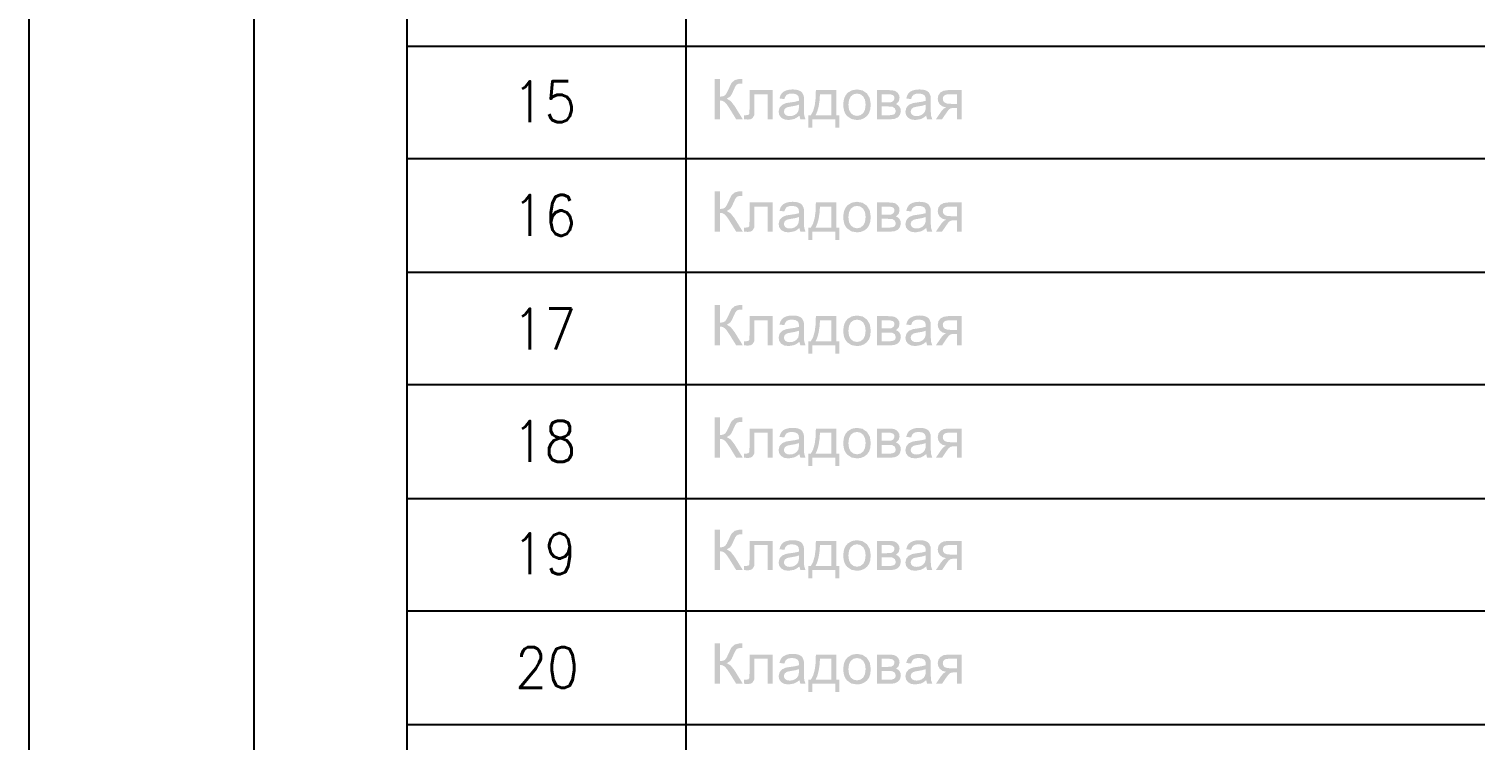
# Model space of a CAD drawing. Header units: millimetres. Extents: x 0 to 420, y 0 to 297.
# Drawn here: x 0.21 to 45.41, y 154.45 to 176.69 of the extents above; entities that cross this region are included whole.
import ezdxf

# ---------------------------------------------------------------- set-up
doc = ezdxf.new("R2010")
doc.units = ezdxf.units.MM
doc.layers.get('0').update_dxf_attribs({"linetype": 'CONTINUOUS'})
doc.styles.get("Standard").update_dxf_attribs({"font": 'STANDARD'})

msp = doc.modelspace()

# ---------------------------------------------------------------- hatches: boundary and pattern name
at = {"true_color": 0x0000fb}
for points in [[(21.644241, 175.125834), (21.811259, 175.125834), (21.811259, 174.572965), (21.908687, 174.583851), (21.972214, 174.617062), (22.025131, 174.692303), (22.091277, 174.830382), (22.138819, 174.936215), (22.177266, 175.005669), (22.27428, 175.091658), (22.413186, 175.126385), (22.486636, 175.125971), (22.51461, 175.124731), (22.51461, 174.980313), (22.480986, 174.980864), (22.447362, 174.981966), (22.377564, 174.972113), (22.328851, 174.94283), (22.286338, 174.882059), (22.238451, 174.777465), (22.179265, 174.646827), (22.130413, 174.575721), (22.025682, 174.509024), (22.14695, 174.435781), (22.266563, 174.283577), (22.526737, 173.862999), (22.31948, 173.862999), (22.108364, 174.205855), (22.028094, 174.325745), (21.962292, 174.400985), (21.895251, 174.440673), (21.811259, 174.453902), (21.811259, 173.862999), (21.644241, 173.862999)], [(22.734991, 174.777465), (23.455429, 174.777465), (23.455429, 173.862999), (23.301089, 173.862999), (23.301089, 174.649584), (22.890433, 174.649584), (22.890433, 174.193728), (22.887677, 174.061437), (22.87996, 173.983715), (22.822634, 173.89497), (22.765996, 173.866444), (22.688688, 173.856936), (22.564114, 173.864102), (22.564114, 173.993086), (22.631913, 173.993086), (22.700264, 174.003008), (22.727825, 174.034427), (22.733061, 174.080316), (22.734991, 174.174987)], [(21.644241, 171.612167), (21.811259, 171.612167), (21.811259, 171.059298), (21.908687, 171.070184), (21.972214, 171.103395), (22.025131, 171.178636), (22.091277, 171.316715), (22.138819, 171.422549), (22.177266, 171.492002), (22.27428, 171.577992), (22.413186, 171.612718), (22.486636, 171.612305), (22.51461, 171.611064), (22.51461, 171.466646), (22.480986, 171.467197), (22.447362, 171.4683), (22.377564, 171.458447), (22.328851, 171.429163), (22.286338, 171.368392), (22.238451, 171.263799), (22.179265, 171.133161), (22.130413, 171.062054), (22.025682, 170.995357), (22.14695, 170.922114), (22.266563, 170.76991), (22.526737, 170.349333), (22.31948, 170.349333), (22.108364, 170.692189), (22.028094, 170.812078), (21.962292, 170.887319), (21.895251, 170.927006), (21.811259, 170.940235), (21.811259, 170.349333), (21.644241, 170.349333)], [(22.734991, 171.263799), (23.455429, 171.263799), (23.455429, 170.349333), (23.301089, 170.349333), (23.301089, 171.135917), (22.890433, 171.135917), (22.890433, 170.680062), (22.887677, 170.54777), (22.87996, 170.470049), (22.822634, 170.381303), (22.765996, 170.352778), (22.688688, 170.343269), (22.564114, 170.350435), (22.564114, 170.479419), (22.631913, 170.479419), (22.700264, 170.489341), (22.727825, 170.520761), (22.733061, 170.566649), (22.734991, 170.66132)], [(21.644241, 168.056167), (21.811259, 168.056167), (21.811259, 167.503298), (21.908687, 167.514184), (21.972214, 167.547395), (22.025131, 167.622636), (22.091277, 167.760715), (22.138819, 167.866549), (22.177266, 167.936002), (22.27428, 168.021992), (22.413186, 168.056718), (22.486636, 168.056305), (22.51461, 168.055064), (22.51461, 167.910646), (22.480986, 167.911197), (22.447362, 167.9123), (22.377564, 167.902447), (22.328851, 167.873163), (22.286338, 167.812392), (22.238451, 167.707799), (22.179265, 167.577161), (22.130413, 167.506054), (22.025682, 167.439357), (22.14695, 167.366114), (22.266563, 167.21391), (22.526737, 166.793333), (22.31948, 166.793333), (22.108364, 167.136189), (22.028094, 167.256078), (21.962292, 167.331319), (21.895251, 167.371006), (21.811259, 167.384235), (21.811259, 166.793333), (21.644241, 166.793333)], [(22.734991, 167.707799), (23.455429, 167.707799), (23.455429, 166.793333), (23.301089, 166.793333), (23.301089, 167.579917), (22.890433, 167.579917), (22.890433, 167.124062), (22.887677, 166.99177), (22.87996, 166.914049), (22.822634, 166.825303), (22.765996, 166.796778), (22.688688, 166.787269), (22.564114, 166.794435), (22.564114, 166.923419), (22.631913, 166.923419), (22.700264, 166.933341), (22.727825, 166.964761), (22.733061, 167.010649), (22.734991, 167.105321)], [(21.644241, 164.5425), (21.811259, 164.5425), (21.811259, 163.989631), (21.908687, 164.000518), (21.972214, 164.033729), (22.025131, 164.108969), (22.091277, 164.247049), (22.138819, 164.352882), (22.177266, 164.422335), (22.27428, 164.508325), (22.413186, 164.543051), (22.486636, 164.542638), (22.51461, 164.541398), (22.51461, 164.396979), (22.480986, 164.397531), (22.447362, 164.398633), (22.377564, 164.38878), (22.328851, 164.359497), (22.286338, 164.298725), (22.238451, 164.194132), (22.179265, 164.063494), (22.130413, 163.992387), (22.025682, 163.92569), (22.14695, 163.852448), (22.266563, 163.700243), (22.526737, 163.279666), (22.31948, 163.279666), (22.108364, 163.622522), (22.028094, 163.742411), (21.962292, 163.817652), (21.895251, 163.85734), (21.811259, 163.870569), (21.811259, 163.279666), (21.644241, 163.279666)], [(22.734991, 164.194132), (23.455429, 164.194132), (23.455429, 163.279666), (23.301089, 163.279666), (23.301089, 164.06625), (22.890433, 164.06625), (22.890433, 163.610395), (22.887677, 163.478104), (22.87996, 163.400382), (22.822634, 163.311636), (22.765996, 163.283111), (22.688688, 163.273603), (22.564114, 163.280768), (22.564114, 163.409753), (22.631913, 163.409753), (22.700264, 163.419675), (22.727825, 163.451094), (22.733061, 163.496983), (22.734991, 163.591654)], [(21.644241, 161.028834), (21.811259, 161.028834), (21.811259, 160.475965), (21.908687, 160.486851), (21.972214, 160.520062), (22.025131, 160.595303), (22.091277, 160.733382), (22.138819, 160.839216), (22.177266, 160.908669), (22.27428, 160.994658), (22.413186, 161.029385), (22.486636, 161.028971), (22.51461, 161.027731), (22.51461, 160.883313), (22.480986, 160.883864), (22.447362, 160.884966), (22.377564, 160.875113), (22.328851, 160.84583), (22.286338, 160.785059), (22.238451, 160.680466), (22.179265, 160.549827), (22.130413, 160.478721), (22.025682, 160.412024), (22.14695, 160.338781), (22.266563, 160.186577), (22.526737, 159.765999), (22.31948, 159.765999), (22.108364, 160.108855), (22.028094, 160.228745), (21.962292, 160.303985), (21.895251, 160.343673), (21.811259, 160.356902), (21.811259, 159.765999), (21.644241, 159.765999)], [(22.734991, 160.680466), (23.455429, 160.680466), (23.455429, 159.765999), (23.301089, 159.765999), (23.301089, 160.552584), (22.890433, 160.552584), (22.890433, 160.096729), (22.887677, 159.964437), (22.87996, 159.886716), (22.822634, 159.79797), (22.765996, 159.769444), (22.688688, 159.759936), (22.564114, 159.767102), (22.564114, 159.896086), (22.631913, 159.896086), (22.700264, 159.906008), (22.727825, 159.937427), (22.733061, 159.983316), (22.734991, 160.077987)], [(21.644241, 157.472834), (21.811259, 157.472834), (21.811259, 156.919965), (21.908687, 156.930851), (21.972214, 156.964062), (22.025131, 157.039303), (22.091277, 157.177382), (22.138819, 157.283216), (22.177266, 157.352669), (22.27428, 157.438658), (22.413186, 157.473385), (22.486636, 157.472971), (22.51461, 157.471731), (22.51461, 157.327313), (22.480986, 157.327864), (22.447362, 157.328966), (22.377564, 157.319113), (22.328851, 157.28983), (22.286338, 157.229059), (22.238451, 157.124466), (22.179265, 156.993828), (22.130413, 156.922721), (22.025682, 156.856024), (22.14695, 156.782781), (22.266563, 156.630577), (22.526737, 156.209999), (22.31948, 156.209999), (22.108364, 156.552855), (22.028094, 156.672745), (21.962292, 156.747985), (21.895251, 156.787673), (21.811259, 156.800902), (21.811259, 156.209999), (21.644241, 156.209999)], [(22.734991, 157.124466), (23.455429, 157.124466), (23.455429, 156.209999), (23.301089, 156.209999), (23.301089, 156.996584), (22.890433, 156.996584), (22.890433, 156.540729), (22.887677, 156.408437), (22.87996, 156.330716), (22.822634, 156.24197), (22.765996, 156.213444), (22.688688, 156.203936), (22.564114, 156.211102), (22.564114, 156.340086), (22.631913, 156.340086), (22.700264, 156.350008), (22.727825, 156.381427), (22.733061, 156.427316), (22.734991, 156.521987)]]:
    msp.add_hatch(color=0, dxfattribs=at).paths.add_polyline_path(points, flags=0)
h = msp.add_hatch(color=0, dxfattribs=at)
h.paths.add_polyline_path([(24.294273, 173.975998), (24.209661, 173.913229), (24.128357, 173.87237), (23.95748, 173.842053), (23.82388, 173.860381), (23.725419, 173.915916), (23.664923, 173.999838), (23.644941, 174.104432), (23.675258, 174.226801), (23.755184, 174.316098), (23.867081, 174.36681), (23.924201, 174.378386), (24.004885, 174.389961), (24.167356, 174.414421), (24.281044, 174.443429), (24.282146, 174.484219), (24.271053, 174.564559), (24.238049, 174.617613), (24.164117, 174.656818), (24.06166, 174.669978), (23.966162, 174.660194), (23.899603, 174.631393), (23.854472, 174.578477), (23.822984, 174.495794), (23.6714, 174.516741), (23.698685, 174.604797), (23.739199, 174.673837), (23.797008, 174.726685), (23.8759, 174.76589), (23.972639, 174.790212), (24.08426, 174.798412), (24.190093, 174.791453), (24.274429, 174.770851), (24.337681, 174.739432), (24.381916, 174.701398), (24.430423, 174.596116), (24.436142, 174.540374), (24.43814, 174.4528), (24.43814, 174.246094), (24.43876, 174.147797), (24.440621, 174.069498), (24.443721, 174.011147), (24.448062, 173.972691), (24.487198, 173.862999), (24.325141, 173.862999)], flags=0)
h.paths.add_polyline_path([(24.281044, 174.322162), (24.175624, 174.290053), (24.028036, 174.263733), (23.946456, 174.24885), (23.892988, 174.232314), (23.831803, 174.182153), (23.810306, 174.10829), (23.82195, 174.051584), (23.857159, 174.005213), (23.914623, 173.974207), (23.994412, 173.963872), (24.079023, 173.973518), (24.153713, 174.003008), (24.214071, 174.049241), (24.256239, 174.109944), (24.274843, 174.175263), (24.281044, 174.265386)], flags=0)
h = msp.add_hatch(color=0, dxfattribs=at)
h.paths.add_polyline_path([(24.809445, 174.777465), (25.44665, 174.777465), (25.44665, 173.99033), (25.545869, 173.99033), (25.545869, 173.603928), (25.418538, 173.603928), (25.418538, 173.862999), (24.698099, 173.862999), (24.698099, 173.603928), (24.570769, 173.603928), (24.570769, 173.99033), (24.652349, 173.99033), (24.723559, 174.122622), (24.773478, 174.297908), (24.802107, 174.516189)], flags=0)
h.paths.add_polyline_path([(24.938429, 174.649584), (24.923331, 174.441233), (24.895366, 174.261872), (24.854481, 174.111554), (24.800625, 173.99033), (25.29231, 173.99033), (25.29231, 174.649584)], flags=0)
h = msp.add_hatch(color=0, dxfattribs=at)
h.paths.add_polyline_path([(25.66703, 174.320508), (25.675832, 174.439252), (25.702308, 174.541614), (25.74656, 174.627544), (25.808693, 174.696988), (25.939262, 174.772918), (26.095876, 174.798412), (26.267373, 174.767406), (26.404556, 174.674388), (26.494129, 174.527145), (26.52417, 174.333186), (26.510941, 174.175263), (26.471253, 174.055373), (26.406072, 173.965663), (26.316913, 173.898277), (26.211149, 173.856109), (26.095876, 173.842053), (25.922312, 173.872714), (25.785542, 173.964974), (25.733538, 174.033394), (25.69652, 174.115456), (25.674386, 174.211161)], flags=0)
h.paths.add_polyline_path([(25.826331, 174.320508), (25.845417, 174.16665), (25.90295, 174.057027), (25.989284, 173.99157), (26.095876, 173.969935), (26.201778, 173.991846), (26.28825, 174.057578), (26.345576, 174.168373), (26.364869, 174.325469), (26.345507, 174.474366), (26.287699, 174.582335), (26.200882, 174.648068), (26.095876, 174.669978), (25.989284, 174.648137), (25.90295, 174.582886), (25.845417, 174.473608)], flags=0)
h = msp.add_hatch(color=0, dxfattribs=at)
h.paths.add_polyline_path([(26.715779, 174.777465), (27.072966, 174.777465), (27.18755, 174.771815), (27.268648, 174.755417), (27.328317, 174.72448), (27.378891, 174.674939), (27.413617, 174.610516), (27.425193, 174.534931), (27.398183, 174.420278), (27.316603, 174.339249), (27.375446, 174.308312), (27.423539, 174.258772), (27.455785, 174.194142), (27.466534, 174.118763), (27.438766, 174.005351), (27.373378, 173.925838), (27.26975, 173.878709), (27.128088, 173.862999), (26.715779, 173.862999)], flags=0)
h.paths.add_polyline_path([(26.87067, 174.392717), (27.036035, 174.392717), (27.11913, 174.395198), (27.171634, 174.402639), (27.238331, 174.444531), (27.267545, 174.520048), (27.254729, 174.581233), (27.216282, 174.62092), (27.146829, 174.64228), (27.040996, 174.649584), (26.87067, 174.649584)], flags=0)
h.paths.add_polyline_path([(26.87067, 173.99033), (27.07462, 173.99033), (27.185483, 173.99784), (27.255418, 174.020647), (27.292694, 174.062401), (27.307233, 174.12648), (27.278569, 174.20806), (27.204707, 174.255465), (27.145038, 174.262906), (27.058083, 174.265386), (26.87067, 174.265386)], flags=0)
h = msp.add_hatch(color=0, dxfattribs=at)
h.paths.add_polyline_path([(28.256907, 173.975998), (28.172295, 173.913229), (28.090991, 173.87237), (27.920114, 173.842053), (27.786513, 173.860381), (27.688053, 173.915916), (27.627557, 173.999838), (27.607575, 174.104432), (27.637892, 174.226801), (27.717818, 174.316098), (27.829715, 174.36681), (27.886835, 174.378386), (27.967519, 174.389961), (28.129989, 174.414421), (28.243678, 174.443429), (28.24478, 174.484219), (28.233687, 174.564559), (28.200683, 174.617613), (28.126751, 174.656818), (28.024294, 174.669978), (27.928796, 174.660194), (27.862237, 174.631393), (27.817106, 174.578477), (27.785618, 174.495794), (27.634034, 174.516741), (27.661319, 174.604797), (27.701833, 174.673837), (27.759642, 174.726685), (27.838534, 174.76589), (27.935273, 174.790212), (28.046894, 174.798412), (28.152727, 174.791453), (28.237063, 174.770851), (28.300315, 174.739432), (28.34455, 174.701398), (28.393057, 174.596116), (28.398776, 174.540374), (28.400774, 174.4528), (28.400774, 174.246094), (28.401394, 174.147797), (28.403254, 174.069498), (28.406355, 174.011147), (28.410696, 173.972691), (28.449832, 173.862999), (28.287775, 173.862999)], flags=0)
h.paths.add_polyline_path([(28.243678, 174.322162), (28.138258, 174.290053), (27.99067, 174.263733), (27.90909, 174.24885), (27.855622, 174.232314), (27.794437, 174.182153), (27.77294, 174.10829), (27.784584, 174.051584), (27.819793, 174.005213), (27.877257, 173.974207), (27.957046, 173.963872), (28.041657, 173.973518), (28.116347, 174.003008), (28.176705, 174.049241), (28.218873, 174.109944), (28.237476, 174.175263), (28.243678, 174.265386)], flags=0)
h = msp.add_hatch(color=0, dxfattribs=at)
h.paths.add_polyline_path([(29.369596, 174.777465), (29.369596, 173.862999), (29.215807, 173.862999), (29.215807, 174.219636), (29.125959, 174.219636), (29.054508, 174.214261), (29.00414, 174.198138), (28.9546, 174.153765), (28.887283, 174.06309), (28.752235, 173.862999), (28.559861, 173.862999), (28.72743, 174.109393), (28.803498, 174.197449), (28.879566, 174.236723), (28.764224, 174.269521), (28.682782, 174.332084), (28.634688, 174.415593), (28.618841, 174.510677), (28.639649, 174.618302), (28.702626, 174.703603), (28.805152, 174.758931), (28.945712, 174.777465)], flags=0)
h.paths.add_polyline_path([(29.215807, 174.649584), (28.995321, 174.649584), (28.880944, 174.638559), (28.816176, 174.606037), (28.78641, 174.559391), (28.776489, 174.505716), (28.791096, 174.434196), (28.835469, 174.385), (28.91698, 174.356475), (29.044379, 174.346966), (29.215807, 174.346966)], flags=0)
h = msp.add_hatch(color=0, dxfattribs=at)
h.paths.add_polyline_path([(24.294273, 170.462332), (24.209661, 170.399562), (24.128357, 170.358703), (23.95748, 170.328386), (23.82388, 170.346714), (23.725419, 170.402249), (23.664923, 170.486172), (23.644941, 170.590765), (23.675258, 170.713135), (23.755184, 170.802432), (23.867081, 170.853143), (23.924201, 170.864719), (24.004885, 170.876294), (24.167356, 170.900755), (24.281044, 170.929762), (24.282146, 170.970552), (24.271053, 171.050892), (24.238049, 171.103946), (24.164117, 171.143152), (24.06166, 171.156312), (23.966162, 171.146528), (23.899603, 171.117727), (23.854472, 171.06481), (23.822984, 170.982128), (23.6714, 171.003074), (23.698685, 171.091131), (23.739199, 171.16017), (23.797008, 171.213018), (23.8759, 171.252223), (23.972639, 171.276546), (24.08426, 171.284745), (24.190093, 171.277786), (24.274429, 171.257184), (24.337681, 171.225765), (24.381916, 171.187731), (24.430423, 171.082449), (24.436142, 171.026707), (24.43814, 170.939133), (24.43814, 170.732427), (24.43876, 170.63413), (24.440621, 170.555832), (24.443721, 170.49748), (24.448062, 170.459024), (24.487198, 170.349333), (24.325141, 170.349333)], flags=0)
h.paths.add_polyline_path([(24.281044, 170.808495), (24.175624, 170.776387), (24.028036, 170.750066), (23.946456, 170.735183), (23.892988, 170.718647), (23.831803, 170.668486), (23.810306, 170.594623), (23.82195, 170.537917), (23.857159, 170.491546), (23.914623, 170.46054), (23.994412, 170.450205), (24.079023, 170.459851), (24.153713, 170.489341), (24.214071, 170.535575), (24.256239, 170.596277), (24.274843, 170.661596), (24.281044, 170.75172)], flags=0)
h = msp.add_hatch(color=0, dxfattribs=at)
h.paths.add_polyline_path([(24.809445, 171.263799), (25.44665, 171.263799), (25.44665, 170.476663), (25.545869, 170.476663), (25.545869, 170.090261), (25.418538, 170.090261), (25.418538, 170.349333), (24.698099, 170.349333), (24.698099, 170.090261), (24.570769, 170.090261), (24.570769, 170.476663), (24.652349, 170.476663), (24.723559, 170.608955), (24.773478, 170.784242), (24.802107, 171.002523)], flags=0)
h.paths.add_polyline_path([(24.938429, 171.135917), (24.923331, 170.927566), (24.895366, 170.748206), (24.854481, 170.597888), (24.800625, 170.476663), (25.29231, 170.476663), (25.29231, 171.135917)], flags=0)
h = msp.add_hatch(color=0, dxfattribs=at)
h.paths.add_polyline_path([(25.66703, 170.806841), (25.675832, 170.925585), (25.702308, 171.027948), (25.74656, 171.113877), (25.808693, 171.183321), (25.939262, 171.259251), (26.095876, 171.284745), (26.267373, 171.253739), (26.404556, 171.160722), (26.494129, 171.013478), (26.52417, 170.819519), (26.510941, 170.661596), (26.471253, 170.541707), (26.406072, 170.451996), (26.316913, 170.38461), (26.211149, 170.342442), (26.095876, 170.328386), (25.922312, 170.359048), (25.785542, 170.451307), (25.733538, 170.519727), (25.69652, 170.601789), (25.674386, 170.697494)], flags=0)
h.paths.add_polyline_path([(25.826331, 170.806841), (25.845417, 170.652983), (25.90295, 170.54336), (25.989284, 170.477904), (26.095876, 170.456268), (26.201778, 170.478179), (26.28825, 170.543912), (26.345576, 170.654706), (26.364869, 170.811802), (26.345507, 170.960699), (26.287699, 171.068669), (26.200882, 171.134401), (26.095876, 171.156312), (25.989284, 171.13447), (25.90295, 171.06922), (25.845417, 170.959941)], flags=0)
h = msp.add_hatch(color=0, dxfattribs=at)
h.paths.add_polyline_path([(26.715779, 171.263799), (27.072966, 171.263799), (27.18755, 171.258149), (27.268648, 171.24175), (27.328317, 171.210813), (27.378891, 171.161273), (27.413617, 171.096849), (27.425193, 171.021264), (27.398183, 170.906611), (27.316603, 170.825583), (27.375446, 170.794646), (27.423539, 170.745105), (27.455785, 170.680475), (27.466534, 170.605097), (27.438766, 170.491684), (27.373378, 170.412171), (27.26975, 170.365042), (27.128088, 170.349333), (26.715779, 170.349333)], flags=0)
h.paths.add_polyline_path([(26.87067, 170.879051), (27.036035, 170.879051), (27.11913, 170.881531), (27.171634, 170.888972), (27.238331, 170.930865), (27.267545, 171.006381), (27.254729, 171.067566), (27.216282, 171.107254), (27.146829, 171.128613), (27.040996, 171.135917), (26.87067, 171.135917)], flags=0)
h.paths.add_polyline_path([(26.87067, 170.476663), (27.07462, 170.476663), (27.185483, 170.484174), (27.255418, 170.50698), (27.292694, 170.548735), (27.307233, 170.612814), (27.278569, 170.694393), (27.204707, 170.741798), (27.145038, 170.749239), (27.058083, 170.75172), (26.87067, 170.75172)], flags=0)
h = msp.add_hatch(color=0, dxfattribs=at)
h.paths.add_polyline_path([(28.256907, 170.462332), (28.172295, 170.399562), (28.090991, 170.358703), (27.920114, 170.328386), (27.786513, 170.346714), (27.688053, 170.402249), (27.627557, 170.486172), (27.607575, 170.590765), (27.637892, 170.713135), (27.717818, 170.802432), (27.829715, 170.853143), (27.886835, 170.864719), (27.967519, 170.876294), (28.129989, 170.900755), (28.243678, 170.929762), (28.24478, 170.970552), (28.233687, 171.050892), (28.200683, 171.103946), (28.126751, 171.143152), (28.024294, 171.156312), (27.928796, 171.146528), (27.862237, 171.117727), (27.817106, 171.06481), (27.785618, 170.982128), (27.634034, 171.003074), (27.661319, 171.091131), (27.701833, 171.16017), (27.759642, 171.213018), (27.838534, 171.252223), (27.935273, 171.276546), (28.046894, 171.284745), (28.152727, 171.277786), (28.237063, 171.257184), (28.300315, 171.225765), (28.34455, 171.187731), (28.393057, 171.082449), (28.398776, 171.026707), (28.400774, 170.939133), (28.400774, 170.732427), (28.401394, 170.63413), (28.403254, 170.555832), (28.406355, 170.49748), (28.410696, 170.459024), (28.449832, 170.349333), (28.287775, 170.349333)], flags=0)
h.paths.add_polyline_path([(28.243678, 170.808495), (28.138258, 170.776387), (27.99067, 170.750066), (27.90909, 170.735183), (27.855622, 170.718647), (27.794437, 170.668486), (27.77294, 170.594623), (27.784584, 170.537917), (27.819793, 170.491546), (27.877257, 170.46054), (27.957046, 170.450205), (28.041657, 170.459851), (28.116347, 170.489341), (28.176705, 170.535575), (28.218873, 170.596277), (28.237476, 170.661596), (28.243678, 170.75172)], flags=0)
h = msp.add_hatch(color=0, dxfattribs=at)
h.paths.add_polyline_path([(29.369596, 171.263799), (29.369596, 170.349333), (29.215807, 170.349333), (29.215807, 170.705969), (29.125959, 170.705969), (29.054508, 170.700595), (29.00414, 170.684472), (28.9546, 170.640099), (28.887283, 170.549424), (28.752235, 170.349333), (28.559861, 170.349333), (28.72743, 170.595726), (28.803498, 170.683783), (28.879566, 170.723057), (28.764224, 170.755854), (28.682782, 170.818417), (28.634688, 170.901926), (28.618841, 170.997011), (28.639649, 171.104635), (28.702626, 171.189936), (28.805152, 171.245264), (28.945712, 171.263799)], flags=0)
h.paths.add_polyline_path([(29.215807, 171.135917), (28.995321, 171.135917), (28.880944, 171.124893), (28.816176, 171.092371), (28.78641, 171.045724), (28.776489, 170.99205), (28.791096, 170.920529), (28.835469, 170.871334), (28.91698, 170.842808), (29.044379, 170.8333), (29.215807, 170.8333)], flags=0)
h = msp.add_hatch(color=0, dxfattribs=at)
h.paths.add_polyline_path([(24.294273, 166.906332), (24.209661, 166.843562), (24.128357, 166.802703), (23.95748, 166.772386), (23.82388, 166.790714), (23.725419, 166.846249), (23.664923, 166.930172), (23.644941, 167.034765), (23.675258, 167.157135), (23.755184, 167.246432), (23.867081, 167.297143), (23.924201, 167.308719), (24.004885, 167.320294), (24.167356, 167.344755), (24.281044, 167.373762), (24.282146, 167.414552), (24.271053, 167.494892), (24.238049, 167.547946), (24.164117, 167.587152), (24.06166, 167.600312), (23.966162, 167.590528), (23.899603, 167.561727), (23.854472, 167.50881), (23.822984, 167.426128), (23.6714, 167.447074), (23.698685, 167.535131), (23.739199, 167.60417), (23.797008, 167.657018), (23.8759, 167.696223), (23.972639, 167.720546), (24.08426, 167.728745), (24.190093, 167.721786), (24.274429, 167.701184), (24.337681, 167.669765), (24.381916, 167.631731), (24.430423, 167.526449), (24.436142, 167.470707), (24.43814, 167.383133), (24.43814, 167.176427), (24.43876, 167.07813), (24.440621, 166.999832), (24.443721, 166.94148), (24.448062, 166.903025), (24.487198, 166.793333), (24.325141, 166.793333)], flags=0)
h.paths.add_polyline_path([(24.281044, 167.252495), (24.175624, 167.220387), (24.028036, 167.194066), (23.946456, 167.179183), (23.892988, 167.162647), (23.831803, 167.112486), (23.810306, 167.038623), (23.82195, 166.981917), (23.857159, 166.935546), (23.914623, 166.90454), (23.994412, 166.894205), (24.079023, 166.903851), (24.153713, 166.933341), (24.214071, 166.979575), (24.256239, 167.040277), (24.274843, 167.105596), (24.281044, 167.19572)], flags=0)
h = msp.add_hatch(color=0, dxfattribs=at)
h.paths.add_polyline_path([(24.809445, 167.707799), (25.44665, 167.707799), (25.44665, 166.920663), (25.545869, 166.920663), (25.545869, 166.534261), (25.418538, 166.534261), (25.418538, 166.793333), (24.698099, 166.793333), (24.698099, 166.534261), (24.570769, 166.534261), (24.570769, 166.920663), (24.652349, 166.920663), (24.723559, 167.052955), (24.773478, 167.228242), (24.802107, 167.446523)], flags=0)
h.paths.add_polyline_path([(24.938429, 167.579917), (24.923331, 167.371566), (24.895366, 167.192206), (24.854481, 167.041888), (24.800625, 166.920663), (25.29231, 166.920663), (25.29231, 167.579917)], flags=0)
h = msp.add_hatch(color=0, dxfattribs=at)
h.paths.add_polyline_path([(25.66703, 167.250841), (25.675832, 167.369585), (25.702308, 167.471948), (25.74656, 167.557877), (25.808693, 167.627321), (25.939262, 167.703251), (26.095876, 167.728745), (26.267373, 167.697739), (26.404556, 167.604722), (26.494129, 167.457478), (26.52417, 167.263519), (26.510941, 167.105596), (26.471253, 166.985707), (26.406072, 166.895997), (26.316913, 166.82861), (26.211149, 166.786442), (26.095876, 166.772386), (25.922312, 166.803048), (25.785542, 166.895307), (25.733538, 166.963727), (25.69652, 167.045789), (25.674386, 167.141494)], flags=0)
h.paths.add_polyline_path([(25.826331, 167.250841), (25.845417, 167.096983), (25.90295, 166.98736), (25.989284, 166.921904), (26.095876, 166.900268), (26.201778, 166.922179), (26.28825, 166.987912), (26.345576, 167.098706), (26.364869, 167.255802), (26.345507, 167.404699), (26.287699, 167.512669), (26.200882, 167.578401), (26.095876, 167.600312), (25.989284, 167.57847), (25.90295, 167.51322), (25.845417, 167.403941)], flags=0)
h = msp.add_hatch(color=0, dxfattribs=at)
h.paths.add_polyline_path([(26.715779, 167.707799), (27.072966, 167.707799), (27.18755, 167.702149), (27.268648, 167.68575), (27.328317, 167.654813), (27.378891, 167.605273), (27.413617, 167.540849), (27.425193, 167.465264), (27.398183, 167.350611), (27.316603, 167.269583), (27.375446, 167.238646), (27.423539, 167.189105), (27.455785, 167.124475), (27.466534, 167.049097), (27.438766, 166.935684), (27.373378, 166.856171), (27.26975, 166.809042), (27.128088, 166.793333), (26.715779, 166.793333)], flags=0)
h.paths.add_polyline_path([(26.87067, 167.323051), (27.036035, 167.323051), (27.11913, 167.325531), (27.171634, 167.332972), (27.238331, 167.374865), (27.267545, 167.450381), (27.254729, 167.511566), (27.216282, 167.551254), (27.146829, 167.572613), (27.040996, 167.579917), (26.87067, 167.579917)], flags=0)
h.paths.add_polyline_path([(26.87067, 166.920663), (27.07462, 166.920663), (27.185483, 166.928174), (27.255418, 166.95098), (27.292694, 166.992735), (27.307233, 167.056814), (27.278569, 167.138393), (27.204707, 167.185798), (27.145038, 167.193239), (27.058083, 167.19572), (26.87067, 167.19572)], flags=0)
h = msp.add_hatch(color=0, dxfattribs=at)
h.paths.add_polyline_path([(28.256907, 166.906332), (28.172295, 166.843562), (28.090991, 166.802703), (27.920114, 166.772386), (27.786513, 166.790714), (27.688053, 166.846249), (27.627557, 166.930172), (27.607575, 167.034765), (27.637892, 167.157135), (27.717818, 167.246432), (27.829715, 167.297143), (27.886835, 167.308719), (27.967519, 167.320294), (28.129989, 167.344755), (28.243678, 167.373762), (28.24478, 167.414552), (28.233687, 167.494892), (28.200683, 167.547946), (28.126751, 167.587152), (28.024294, 167.600312), (27.928796, 167.590528), (27.862237, 167.561727), (27.817106, 167.50881), (27.785618, 167.426128), (27.634034, 167.447074), (27.661319, 167.535131), (27.701833, 167.60417), (27.759642, 167.657018), (27.838534, 167.696223), (27.935273, 167.720546), (28.046894, 167.728745), (28.152727, 167.721786), (28.237063, 167.701184), (28.300315, 167.669765), (28.34455, 167.631731), (28.393057, 167.526449), (28.398776, 167.470707), (28.400774, 167.383133), (28.400774, 167.176427), (28.401394, 167.07813), (28.403254, 166.999832), (28.406355, 166.94148), (28.410696, 166.903025), (28.449832, 166.793333), (28.287775, 166.793333)], flags=0)
h.paths.add_polyline_path([(28.243678, 167.252495), (28.138258, 167.220387), (27.99067, 167.194066), (27.90909, 167.179183), (27.855622, 167.162647), (27.794437, 167.112486), (27.77294, 167.038623), (27.784584, 166.981917), (27.819793, 166.935546), (27.877257, 166.90454), (27.957046, 166.894205), (28.041657, 166.903851), (28.116347, 166.933341), (28.176705, 166.979575), (28.218873, 167.040277), (28.237476, 167.105596), (28.243678, 167.19572)], flags=0)
h = msp.add_hatch(color=0, dxfattribs=at)
h.paths.add_polyline_path([(29.369596, 167.707799), (29.369596, 166.793333), (29.215807, 166.793333), (29.215807, 167.149969), (29.125959, 167.149969), (29.054508, 167.144595), (29.00414, 167.128472), (28.9546, 167.084099), (28.887283, 166.993424), (28.752235, 166.793333), (28.559861, 166.793333), (28.72743, 167.039726), (28.803498, 167.127783), (28.879566, 167.167057), (28.764224, 167.199854), (28.682782, 167.262417), (28.634688, 167.345926), (28.618841, 167.441011), (28.639649, 167.548635), (28.702626, 167.633936), (28.805152, 167.689264), (28.945712, 167.707799)], flags=0)
h.paths.add_polyline_path([(29.215807, 167.579917), (28.995321, 167.579917), (28.880944, 167.568893), (28.816176, 167.536371), (28.78641, 167.489724), (28.776489, 167.43605), (28.791096, 167.364529), (28.835469, 167.315334), (28.91698, 167.286808), (29.044379, 167.2773), (29.215807, 167.2773)], flags=0)
h = msp.add_hatch(color=0, dxfattribs=at)
h.paths.add_polyline_path([(24.294273, 163.392665), (24.209661, 163.329896), (24.128357, 163.289037), (23.95748, 163.25872), (23.82388, 163.277048), (23.725419, 163.332583), (23.664923, 163.416505), (23.644941, 163.521098), (23.675258, 163.643468), (23.755184, 163.732765), (23.867081, 163.783477), (23.924201, 163.795052), (24.004885, 163.806628), (24.167356, 163.831088), (24.281044, 163.860096), (24.282146, 163.900886), (24.271053, 163.981225), (24.238049, 164.03428), (24.164117, 164.073485), (24.06166, 164.086645), (23.966162, 164.076861), (23.899603, 164.04806), (23.854472, 163.995143), (23.822984, 163.912461), (23.6714, 163.933407), (23.698685, 164.021464), (23.739199, 164.090504), (23.797008, 164.143351), (23.8759, 164.182557), (23.972639, 164.206879), (24.08426, 164.215078), (24.190093, 164.208119), (24.274429, 164.187518), (24.337681, 164.156098), (24.381916, 164.118064), (24.430423, 164.012782), (24.436142, 163.957041), (24.43814, 163.869466), (24.43814, 163.662761), (24.43876, 163.564463), (24.440621, 163.486165), (24.443721, 163.427814), (24.448062, 163.389358), (24.487198, 163.279666), (24.325141, 163.279666)], flags=0)
h.paths.add_polyline_path([(24.281044, 163.738828), (24.175624, 163.70672), (24.028036, 163.6804), (23.946456, 163.665517), (23.892988, 163.64898), (23.831803, 163.59882), (23.810306, 163.524957), (23.82195, 163.468251), (23.857159, 163.42188), (23.914623, 163.390874), (23.994412, 163.380538), (24.079023, 163.390185), (24.153713, 163.419675), (24.214071, 163.465908), (24.256239, 163.52661), (24.274843, 163.591929), (24.281044, 163.682053)], flags=0)
h = msp.add_hatch(color=0, dxfattribs=at)
h.paths.add_polyline_path([(24.809445, 164.194132), (25.44665, 164.194132), (25.44665, 163.406997), (25.545869, 163.406997), (25.545869, 163.020595), (25.418538, 163.020595), (25.418538, 163.279666), (24.698099, 163.279666), (24.698099, 163.020595), (24.570769, 163.020595), (24.570769, 163.406997), (24.652349, 163.406997), (24.723559, 163.539288), (24.773478, 163.714575), (24.802107, 163.932856)], flags=0)
h.paths.add_polyline_path([(24.938429, 164.06625), (24.923331, 163.857899), (24.895366, 163.678539), (24.854481, 163.528221), (24.800625, 163.406997), (25.29231, 163.406997), (25.29231, 164.06625)], flags=0)
h = msp.add_hatch(color=0, dxfattribs=at)
h.paths.add_polyline_path([(25.66703, 163.737175), (25.675832, 163.855919), (25.702308, 163.958281), (25.74656, 164.04421), (25.808693, 164.113655), (25.939262, 164.189585), (26.095876, 164.215078), (26.267373, 164.184072), (26.404556, 164.091055), (26.494129, 163.943812), (26.52417, 163.749853), (26.510941, 163.591929), (26.471253, 163.47204), (26.406072, 163.38233), (26.316913, 163.314944), (26.211149, 163.272776), (26.095876, 163.25872), (25.922312, 163.289381), (25.785542, 163.381641), (25.733538, 163.45006), (25.69652, 163.532123), (25.674386, 163.627827)], flags=0)
h.paths.add_polyline_path([(25.826331, 163.737175), (25.845417, 163.583317), (25.90295, 163.473694), (25.989284, 163.408237), (26.095876, 163.386602), (26.201778, 163.408513), (26.28825, 163.474245), (26.345576, 163.585039), (26.364869, 163.742136), (26.345507, 163.891033), (26.287699, 163.999002), (26.200882, 164.064734), (26.095876, 164.086645), (25.989284, 164.064803), (25.90295, 163.999553), (25.845417, 163.890275)], flags=0)
h = msp.add_hatch(color=0, dxfattribs=at)
h.paths.add_polyline_path([(26.715779, 164.194132), (27.072966, 164.194132), (27.18755, 164.188482), (27.268648, 164.172084), (27.328317, 164.141147), (27.378891, 164.091606), (27.413617, 164.027183), (27.425193, 163.951597), (27.398183, 163.836945), (27.316603, 163.755916), (27.375446, 163.724979), (27.423539, 163.675439), (27.455785, 163.610809), (27.466534, 163.53543), (27.438766, 163.422017), (27.373378, 163.342505), (27.26975, 163.295376), (27.128088, 163.279666), (26.715779, 163.279666)], flags=0)
h.paths.add_polyline_path([(26.87067, 163.809384), (27.036035, 163.809384), (27.11913, 163.811864), (27.171634, 163.819306), (27.238331, 163.861198), (27.267545, 163.936715), (27.254729, 163.9979), (27.216282, 164.037587), (27.146829, 164.058947), (27.040996, 164.06625), (26.87067, 164.06625)], flags=0)
h.paths.add_polyline_path([(26.87067, 163.406997), (27.07462, 163.406997), (27.185483, 163.414507), (27.255418, 163.437314), (27.292694, 163.479068), (27.307233, 163.543147), (27.278569, 163.624727), (27.204707, 163.672131), (27.145038, 163.679573), (27.058083, 163.682053), (26.87067, 163.682053)], flags=0)
h = msp.add_hatch(color=0, dxfattribs=at)
h.paths.add_polyline_path([(28.256907, 163.392665), (28.172295, 163.329896), (28.090991, 163.289037), (27.920114, 163.25872), (27.786513, 163.277048), (27.688053, 163.332583), (27.627557, 163.416505), (27.607575, 163.521098), (27.637892, 163.643468), (27.717818, 163.732765), (27.829715, 163.783477), (27.886835, 163.795052), (27.967519, 163.806628), (28.129989, 163.831088), (28.243678, 163.860096), (28.24478, 163.900886), (28.233687, 163.981225), (28.200683, 164.03428), (28.126751, 164.073485), (28.024294, 164.086645), (27.928796, 164.076861), (27.862237, 164.04806), (27.817106, 163.995143), (27.785618, 163.912461), (27.634034, 163.933407), (27.661319, 164.021464), (27.701833, 164.090504), (27.759642, 164.143351), (27.838534, 164.182557), (27.935273, 164.206879), (28.046894, 164.215078), (28.152727, 164.208119), (28.237063, 164.187518), (28.300315, 164.156098), (28.34455, 164.118064), (28.393057, 164.012782), (28.398776, 163.957041), (28.400774, 163.869466), (28.400774, 163.662761), (28.401394, 163.564463), (28.403254, 163.486165), (28.406355, 163.427814), (28.410696, 163.389358), (28.449832, 163.279666), (28.287775, 163.279666)], flags=0)
h.paths.add_polyline_path([(28.243678, 163.738828), (28.138258, 163.70672), (27.99067, 163.6804), (27.90909, 163.665517), (27.855622, 163.64898), (27.794437, 163.59882), (27.77294, 163.524957), (27.784584, 163.468251), (27.819793, 163.42188), (27.877257, 163.390874), (27.957046, 163.380538), (28.041657, 163.390185), (28.116347, 163.419675), (28.176705, 163.465908), (28.218873, 163.52661), (28.237476, 163.591929), (28.243678, 163.682053)], flags=0)
h = msp.add_hatch(color=0, dxfattribs=at)
h.paths.add_polyline_path([(29.369596, 164.194132), (29.369596, 163.279666), (29.215807, 163.279666), (29.215807, 163.636302), (29.125959, 163.636302), (29.054508, 163.630928), (29.00414, 163.614805), (28.9546, 163.570432), (28.887283, 163.479757), (28.752235, 163.279666), (28.559861, 163.279666), (28.72743, 163.526059), (28.803498, 163.614116), (28.879566, 163.65339), (28.764224, 163.686187), (28.682782, 163.74875), (28.634688, 163.832259), (28.618841, 163.927344), (28.639649, 164.034969), (28.702626, 164.120269), (28.805152, 164.175598), (28.945712, 164.194132)], flags=0)
h.paths.add_polyline_path([(29.215807, 164.06625), (28.995321, 164.06625), (28.880944, 164.055226), (28.816176, 164.022704), (28.78641, 163.976058), (28.776489, 163.922383), (28.791096, 163.850863), (28.835469, 163.801667), (28.91698, 163.773141), (29.044379, 163.763633), (29.215807, 163.763633)], flags=0)
h = msp.add_hatch(color=0, dxfattribs=at)
h.paths.add_polyline_path([(24.294273, 159.878998), (24.209661, 159.816229), (24.128357, 159.77537), (23.95748, 159.745053), (23.82388, 159.763381), (23.725419, 159.818916), (23.664923, 159.902839), (23.644941, 160.007432), (23.675258, 160.129801), (23.755184, 160.219098), (23.867081, 160.26981), (23.924201, 160.281386), (24.004885, 160.292961), (24.167356, 160.317421), (24.281044, 160.346429), (24.282146, 160.387219), (24.271053, 160.467559), (24.238049, 160.520613), (24.164117, 160.559818), (24.06166, 160.572979), (23.966162, 160.563194), (23.899603, 160.534393), (23.854472, 160.481477), (23.822984, 160.398794), (23.6714, 160.419741), (23.698685, 160.507797), (23.739199, 160.576837), (23.797008, 160.629685), (23.8759, 160.66889), (23.972639, 160.693212), (24.08426, 160.701412), (24.190093, 160.694453), (24.274429, 160.673851), (24.337681, 160.642432), (24.381916, 160.604398), (24.430423, 160.499116), (24.436142, 160.443374), (24.43814, 160.3558), (24.43814, 160.149094), (24.43876, 160.050797), (24.440621, 159.972498), (24.443721, 159.914147), (24.448062, 159.875691), (24.487198, 159.765999), (24.325141, 159.765999)], flags=0)
h.paths.add_polyline_path([(24.281044, 160.225162), (24.175624, 160.193053), (24.028036, 160.166733), (23.946456, 160.15185), (23.892988, 160.135314), (23.831803, 160.085153), (23.810306, 160.01129), (23.82195, 159.954584), (23.857159, 159.908213), (23.914623, 159.877207), (23.994412, 159.866872), (24.079023, 159.876518), (24.153713, 159.906008), (24.214071, 159.952241), (24.256239, 160.012944), (24.274843, 160.078263), (24.281044, 160.168387)], flags=0)
h = msp.add_hatch(color=0, dxfattribs=at)
h.paths.add_polyline_path([(24.809445, 160.680466), (25.44665, 160.680466), (25.44665, 159.89333), (25.545869, 159.89333), (25.545869, 159.506928), (25.418538, 159.506928), (25.418538, 159.765999), (24.698099, 159.765999), (24.698099, 159.506928), (24.570769, 159.506928), (24.570769, 159.89333), (24.652349, 159.89333), (24.723559, 160.025622), (24.773478, 160.200908), (24.802107, 160.419189)], flags=0)
h.paths.add_polyline_path([(24.938429, 160.552584), (24.923331, 160.344233), (24.895366, 160.164873), (24.854481, 160.014554), (24.800625, 159.89333), (25.29231, 159.89333), (25.29231, 160.552584)], flags=0)
h = msp.add_hatch(color=0, dxfattribs=at)
h.paths.add_polyline_path([(25.66703, 160.223508), (25.675832, 160.342252), (25.702308, 160.444614), (25.74656, 160.530544), (25.808693, 160.599988), (25.939262, 160.675918), (26.095876, 160.701412), (26.267373, 160.670406), (26.404556, 160.577388), (26.494129, 160.430145), (26.52417, 160.236186), (26.510941, 160.078263), (26.471253, 159.958373), (26.406072, 159.868663), (26.316913, 159.801277), (26.211149, 159.759109), (26.095876, 159.745053), (25.922312, 159.775715), (25.785542, 159.867974), (25.733538, 159.936394), (25.69652, 160.018456), (25.674386, 160.114161)], flags=0)
h.paths.add_polyline_path([(25.826331, 160.223508), (25.845417, 160.06965), (25.90295, 159.960027), (25.989284, 159.89457), (26.095876, 159.872935), (26.201778, 159.894846), (26.28825, 159.960578), (26.345576, 160.071373), (26.364869, 160.228469), (26.345507, 160.377366), (26.287699, 160.485335), (26.200882, 160.551068), (26.095876, 160.572979), (25.989284, 160.551137), (25.90295, 160.485887), (25.845417, 160.376608)], flags=0)
h = msp.add_hatch(color=0, dxfattribs=at)
h.paths.add_polyline_path([(26.715779, 160.680466), (27.072966, 160.680466), (27.18755, 160.674816), (27.268648, 160.658417), (27.328317, 160.62748), (27.378891, 160.577939), (27.413617, 160.513516), (27.425193, 160.437931), (27.398183, 160.323278), (27.316603, 160.242249), (27.375446, 160.211312), (27.423539, 160.161772), (27.455785, 160.097142), (27.466534, 160.021763), (27.438766, 159.908351), (27.373378, 159.828838), (27.26975, 159.781709), (27.128088, 159.765999), (26.715779, 159.765999)], flags=0)
h.paths.add_polyline_path([(26.87067, 160.295717), (27.036035, 160.295717), (27.11913, 160.298198), (27.171634, 160.305639), (27.238331, 160.347531), (27.267545, 160.423048), (27.254729, 160.484233), (27.216282, 160.52392), (27.146829, 160.54528), (27.040996, 160.552584), (26.87067, 160.552584)], flags=0)
h.paths.add_polyline_path([(26.87067, 159.89333), (27.07462, 159.89333), (27.185483, 159.90084), (27.255418, 159.923647), (27.292694, 159.965401), (27.307233, 160.02948), (27.278569, 160.11106), (27.204707, 160.158465), (27.145038, 160.165906), (27.058083, 160.168387), (26.87067, 160.168387)], flags=0)
h = msp.add_hatch(color=0, dxfattribs=at)
h.paths.add_polyline_path([(28.256907, 159.878998), (28.172295, 159.816229), (28.090991, 159.77537), (27.920114, 159.745053), (27.786513, 159.763381), (27.688053, 159.818916), (27.627557, 159.902839), (27.607575, 160.007432), (27.637892, 160.129801), (27.717818, 160.219098), (27.829715, 160.26981), (27.886835, 160.281386), (27.967519, 160.292961), (28.129989, 160.317421), (28.243678, 160.346429), (28.24478, 160.387219), (28.233687, 160.467559), (28.200683, 160.520613), (28.126751, 160.559818), (28.024294, 160.572979), (27.928796, 160.563194), (27.862237, 160.534393), (27.817106, 160.481477), (27.785618, 160.398794), (27.634034, 160.419741), (27.661319, 160.507797), (27.701833, 160.576837), (27.759642, 160.629685), (27.838534, 160.66889), (27.935273, 160.693212), (28.046894, 160.701412), (28.152727, 160.694453), (28.237063, 160.673851), (28.300315, 160.642432), (28.34455, 160.604398), (28.393057, 160.499116), (28.398776, 160.443374), (28.400774, 160.3558), (28.400774, 160.149094), (28.401394, 160.050797), (28.403254, 159.972498), (28.406355, 159.914147), (28.410696, 159.875691), (28.449832, 159.765999), (28.287775, 159.765999)], flags=0)
h.paths.add_polyline_path([(28.243678, 160.225162), (28.138258, 160.193053), (27.99067, 160.166733), (27.90909, 160.15185), (27.855622, 160.135314), (27.794437, 160.085153), (27.77294, 160.01129), (27.784584, 159.954584), (27.819793, 159.908213), (27.877257, 159.877207), (27.957046, 159.866872), (28.041657, 159.876518), (28.116347, 159.906008), (28.176705, 159.952241), (28.218873, 160.012944), (28.237476, 160.078263), (28.243678, 160.168387)], flags=0)
h = msp.add_hatch(color=0, dxfattribs=at)
h.paths.add_polyline_path([(29.369596, 160.680466), (29.369596, 159.765999), (29.215807, 159.765999), (29.215807, 160.122636), (29.125959, 160.122636), (29.054508, 160.117261), (29.00414, 160.101138), (28.9546, 160.056765), (28.887283, 159.966091), (28.752235, 159.765999), (28.559861, 159.765999), (28.72743, 160.012393), (28.803498, 160.100449), (28.879566, 160.139723), (28.764224, 160.172521), (28.682782, 160.235084), (28.634688, 160.318593), (28.618841, 160.413677), (28.639649, 160.521302), (28.702626, 160.606603), (28.805152, 160.661931), (28.945712, 160.680466)], flags=0)
h.paths.add_polyline_path([(29.215807, 160.552584), (28.995321, 160.552584), (28.880944, 160.541559), (28.816176, 160.509038), (28.78641, 160.462391), (28.776489, 160.408716), (28.791096, 160.337196), (28.835469, 160.288), (28.91698, 160.259475), (29.044379, 160.249966), (29.215807, 160.249966)], flags=0)
h = msp.add_hatch(color=0, dxfattribs=at)
h.paths.add_polyline_path([(24.294273, 156.322999), (24.209661, 156.260229), (24.128357, 156.21937), (23.95748, 156.189053), (23.82388, 156.207381), (23.725419, 156.262916), (23.664923, 156.346839), (23.644941, 156.451432), (23.675258, 156.573801), (23.755184, 156.663098), (23.867081, 156.71381), (23.924201, 156.725386), (24.004885, 156.736961), (24.167356, 156.761421), (24.281044, 156.790429), (24.282146, 156.831219), (24.271053, 156.911559), (24.238049, 156.964613), (24.164117, 157.003818), (24.06166, 157.016979), (23.966162, 157.007194), (23.899603, 156.978393), (23.854472, 156.925477), (23.822984, 156.842795), (23.6714, 156.863741), (23.698685, 156.951797), (23.739199, 157.020837), (23.797008, 157.073685), (23.8759, 157.11289), (23.972639, 157.137212), (24.08426, 157.145412), (24.190093, 157.138453), (24.274429, 157.117851), (24.337681, 157.086432), (24.381916, 157.048398), (24.430423, 156.943116), (24.436142, 156.887374), (24.43814, 156.7998), (24.43814, 156.593094), (24.43876, 156.494797), (24.440621, 156.416498), (24.443721, 156.358147), (24.448062, 156.319691), (24.487198, 156.209999), (24.325141, 156.209999)], flags=0)
h.paths.add_polyline_path([(24.281044, 156.669162), (24.175624, 156.637053), (24.028036, 156.610733), (23.946456, 156.59585), (23.892988, 156.579314), (23.831803, 156.529153), (23.810306, 156.45529), (23.82195, 156.398584), (23.857159, 156.352213), (23.914623, 156.321207), (23.994412, 156.310872), (24.079023, 156.320518), (24.153713, 156.350008), (24.214071, 156.396241), (24.256239, 156.456944), (24.274843, 156.522263), (24.281044, 156.612387)], flags=0)
h = msp.add_hatch(color=0, dxfattribs=at)
h.paths.add_polyline_path([(24.809445, 157.124466), (25.44665, 157.124466), (25.44665, 156.33733), (25.545869, 156.33733), (25.545869, 155.950928), (25.418538, 155.950928), (25.418538, 156.209999), (24.698099, 156.209999), (24.698099, 155.950928), (24.570769, 155.950928), (24.570769, 156.33733), (24.652349, 156.33733), (24.723559, 156.469622), (24.773478, 156.644908), (24.802107, 156.863189)], flags=0)
h.paths.add_polyline_path([(24.938429, 156.996584), (24.923331, 156.788233), (24.895366, 156.608873), (24.854481, 156.458554), (24.800625, 156.33733), (25.29231, 156.33733), (25.29231, 156.996584)], flags=0)
h = msp.add_hatch(color=0, dxfattribs=at)
h.paths.add_polyline_path([(25.66703, 156.667508), (25.675832, 156.786252), (25.702308, 156.888614), (25.74656, 156.974544), (25.808693, 157.043988), (25.939262, 157.119918), (26.095876, 157.145412), (26.267373, 157.114406), (26.404556, 157.021388), (26.494129, 156.874145), (26.52417, 156.680186), (26.510941, 156.522263), (26.471253, 156.402374), (26.406072, 156.312663), (26.316913, 156.245277), (26.211149, 156.203109), (26.095876, 156.189053), (25.922312, 156.219715), (25.785542, 156.311974), (25.733538, 156.380394), (25.69652, 156.462456), (25.674386, 156.558161)], flags=0)
h.paths.add_polyline_path([(25.826331, 156.667508), (25.845417, 156.51365), (25.90295, 156.404027), (25.989284, 156.33857), (26.095876, 156.316935), (26.201778, 156.338846), (26.28825, 156.404578), (26.345576, 156.515373), (26.364869, 156.672469), (26.345507, 156.821366), (26.287699, 156.929335), (26.200882, 156.995068), (26.095876, 157.016979), (25.989284, 156.995137), (25.90295, 156.929887), (25.845417, 156.820608)], flags=0)
h = msp.add_hatch(color=0, dxfattribs=at)
h.paths.add_polyline_path([(26.715779, 157.124466), (27.072966, 157.124466), (27.18755, 157.118816), (27.268648, 157.102417), (27.328317, 157.07148), (27.378891, 157.021939), (27.413617, 156.957516), (27.425193, 156.881931), (27.398183, 156.767278), (27.316603, 156.686249), (27.375446, 156.655312), (27.423539, 156.605772), (27.455785, 156.541142), (27.466534, 156.465763), (27.438766, 156.352351), (27.373378, 156.272838), (27.26975, 156.225709), (27.128088, 156.209999), (26.715779, 156.209999)], flags=0)
h.paths.add_polyline_path([(26.87067, 156.739717), (27.036035, 156.739717), (27.11913, 156.742198), (27.171634, 156.749639), (27.238331, 156.791531), (27.267545, 156.867048), (27.254729, 156.928233), (27.216282, 156.96792), (27.146829, 156.98928), (27.040996, 156.996584), (26.87067, 156.996584)], flags=0)
h.paths.add_polyline_path([(26.87067, 156.33733), (27.07462, 156.33733), (27.185483, 156.34484), (27.255418, 156.367647), (27.292694, 156.409402), (27.307233, 156.47348), (27.278569, 156.55506), (27.204707, 156.602465), (27.145038, 156.609906), (27.058083, 156.612387), (26.87067, 156.612387)], flags=0)
h = msp.add_hatch(color=0, dxfattribs=at)
h.paths.add_polyline_path([(28.256907, 156.322999), (28.172295, 156.260229), (28.090991, 156.21937), (27.920114, 156.189053), (27.786513, 156.207381), (27.688053, 156.262916), (27.627557, 156.346839), (27.607575, 156.451432), (27.637892, 156.573801), (27.717818, 156.663098), (27.829715, 156.71381), (27.886835, 156.725386), (27.967519, 156.736961), (28.129989, 156.761421), (28.243678, 156.790429), (28.24478, 156.831219), (28.233687, 156.911559), (28.200683, 156.964613), (28.126751, 157.003818), (28.024294, 157.016979), (27.928796, 157.007194), (27.862237, 156.978393), (27.817106, 156.925477), (27.785618, 156.842795), (27.634034, 156.863741), (27.661319, 156.951797), (27.701833, 157.020837), (27.759642, 157.073685), (27.838534, 157.11289), (27.935273, 157.137212), (28.046894, 157.145412), (28.152727, 157.138453), (28.237063, 157.117851), (28.300315, 157.086432), (28.34455, 157.048398), (28.393057, 156.943116), (28.398776, 156.887374), (28.400774, 156.7998), (28.400774, 156.593094), (28.401394, 156.494797), (28.403254, 156.416498), (28.406355, 156.358147), (28.410696, 156.319691), (28.449832, 156.209999), (28.287775, 156.209999)], flags=0)
h.paths.add_polyline_path([(28.243678, 156.669162), (28.138258, 156.637053), (27.99067, 156.610733), (27.90909, 156.59585), (27.855622, 156.579314), (27.794437, 156.529153), (27.77294, 156.45529), (27.784584, 156.398584), (27.819793, 156.352213), (27.877257, 156.321207), (27.957046, 156.310872), (28.041657, 156.320518), (28.116347, 156.350008), (28.176705, 156.396241), (28.218873, 156.456944), (28.237476, 156.522263), (28.243678, 156.612387)], flags=0)
h = msp.add_hatch(color=0, dxfattribs=at)
h.paths.add_polyline_path([(29.369596, 157.124466), (29.369596, 156.209999), (29.215807, 156.209999), (29.215807, 156.566636), (29.125959, 156.566636), (29.054508, 156.561261), (29.00414, 156.545138), (28.9546, 156.500765), (28.887283, 156.410091), (28.752235, 156.209999), (28.559861, 156.209999), (28.72743, 156.456393), (28.803498, 156.544449), (28.879566, 156.583723), (28.764224, 156.616521), (28.682782, 156.679084), (28.634688, 156.762593), (28.618841, 156.857677), (28.639649, 156.965302), (28.702626, 157.050603), (28.805152, 157.105931), (28.945712, 157.124466)], flags=0)
h.paths.add_polyline_path([(29.215807, 156.996584), (28.995321, 156.996584), (28.880944, 156.985559), (28.816176, 156.953038), (28.78641, 156.906391), (28.776489, 156.852716), (28.791096, 156.781196), (28.835469, 156.732), (28.91698, 156.703475), (29.044379, 156.693966), (29.215807, 156.693966)], flags=0)

# ---------------------------------------------------------------- linework, layer by layer
at = {"color": 0, "true_color": 0x000007}
for points in [[(0.211668, 0), (420.073667, 0), (420.073667, 296.925999), (0.211668, 296.925999)], [(7.239002, 1.735667), (418.338, 1.735667), (418.338, 295.190332), (7.239002, 295.190332)]]:
    msp.add_lwpolyline(points, close=True, dxfattribs=at)
for points in [[(12.022668, 235.119332), (12.022668, 84.285666)], [(20.743335, 235.119332), (20.743335, 84.285666)], [(12.022668, 176.148999), (86.106001, 176.148999)], [(12.022668, 172.635333), (86.106001, 172.635333)], [(12.022668, 169.079333), (86.106001, 169.079333)], [(12.022668, 165.565666), (86.106001, 165.565666)], [(12.022668, 162.009666), (86.106001, 162.009666)], [(12.022668, 158.495999), (86.106001, 158.495999)], [(12.022668, 154.939999), (86.106001, 154.939999)]]:
    msp.add_lwpolyline(points, dxfattribs=at)

# ---------------------------------------------------------------- texts
at = {"color": 0, "true_color": 0x0000fb, "char_height": 1.277872, "attachment_point": 1}
for s, insert, width in [('15', (15.324669, 175.056206), 1.27787197), ('16', (15.324669, 171.500204), 1.27787197), ('17', (15.324669, 167.944202), 1.27787197), ('18', (15.324669, 164.430541), 1.27787197), ('19', (15.324669, 160.916871), 1.27787197), ('20', (15.409335, 157.360869), 1.56184351)]:
    msp.add_mtext(s, dxfattribs=dict(at, insert=insert, width=width))

doc.saveas('drawing.dxf')
